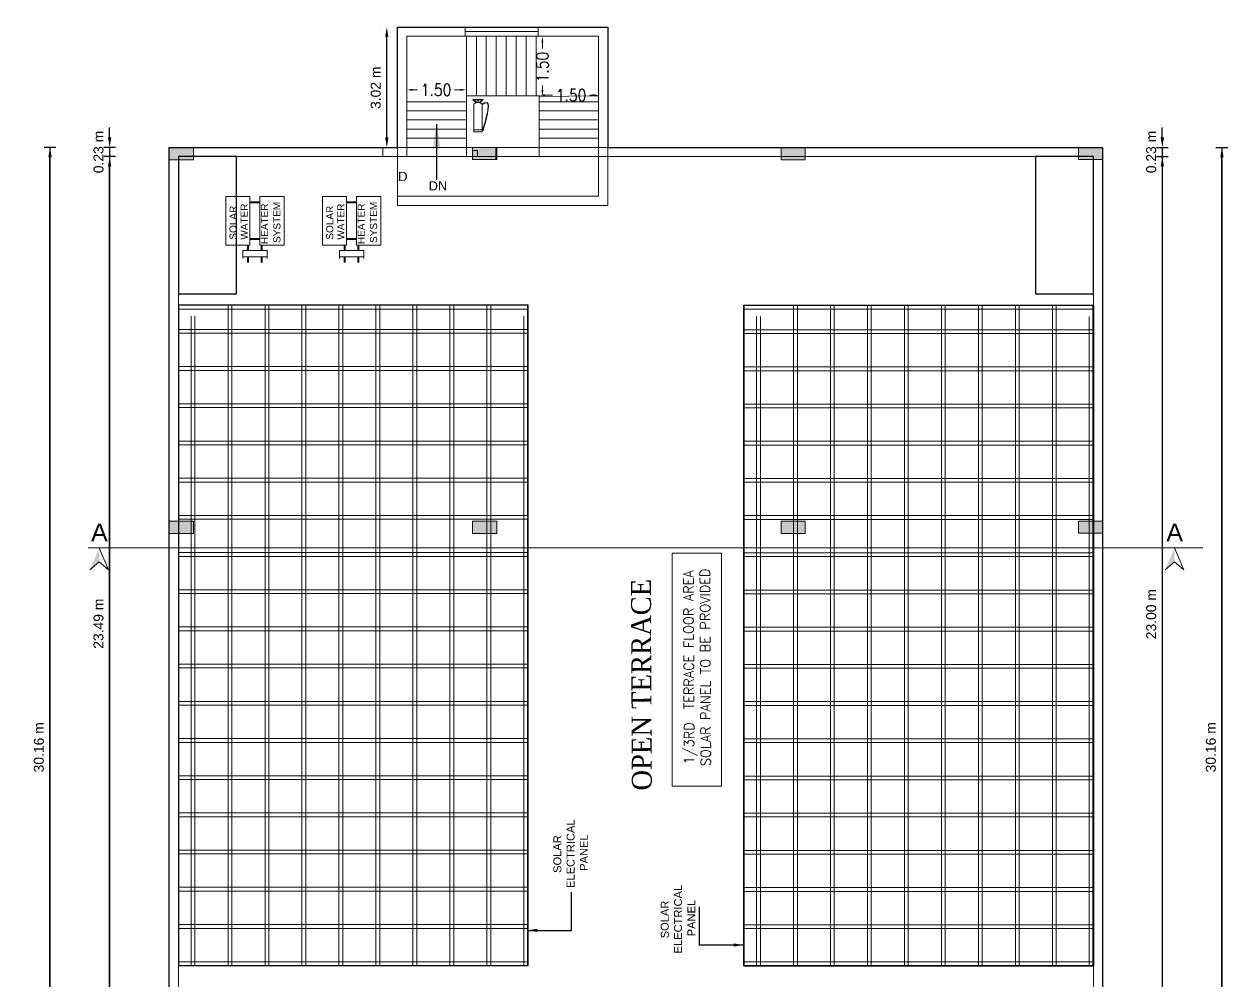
# Model space of a CAD drawing. Header units: metres. Extents: x -1561199 to -1560810, y 43748 to 43956.
# Drawn here: x -1560884.14 to -1560853.87, y 43821.01 to 43845.06 of the extents above; entities that cross this region are included whole.
import ezdxf

# ---------------------------------------------------------------- set-up
doc = ezdxf.new("R2010")
doc.units = ezdxf.units.M
doc.header["$LTSCALE"] = 750
doc.header["$MEASUREMENT"] = 0
doc.header["$PDMODE"] = 35
doc.header["$PDSIZE"] = 50
doc.linetypes.add('ACAD_ISO04W100', pattern=[30, 24, -3, 0, -3])
doc.linetypes.add('HIDDEN', pattern=[0.375, 0.25, -0.125])
doc.layers.get('0').update_dxf_attribs({"lineweight": 5, "plot": 0})
doc.layers.get('Defpoints').update_dxf_attribs({"lineweight": 0})
for name, color, linetype in [('BLK_1_FLR_2_ROOF_AREA', 7, 'Continuous'), ('SOLAR_PANEL', 3, 'Continuous'), ('SOLAR_WATER_HEATER', 1, 'Continuous')]:
    doc.layers.add(name, color=color, linetype=linetype)
doc.layers.add('column', color=242, linetype='Continuous', lineweight=25)
doc.styles.add('ARIAL', font='romand.shx', dxfattribs={"width": 0.85})
doc.styles.add('S', font='swiss.ttf')
doc.styles.get("Standard").update_dxf_attribs({"font": 'arial.ttf'})
doc.styles.add('style1', font='romans.shx', dxfattribs={"width": 0.95, "height": 200})
doc.dimstyles.new('Meters for dimension SHEET 2', dxfattribs={"dimtxt": 0.3, "dimasz": 0.15, "dimexe": 0.4, "dimexo": 0.4, "dimgap": 0.09, "dimtad": 0, "dimzin": 0, "dimdsep": 46, "dimtxsty": 'ARIAL', "dimcen": 0.09, "dimse1": 1, "dimse2": 1, "dimclrd": 144, "dimclre": 144, "dimclrt": 256, "dimaunit": 1, "dimadec": 3, "dimazin": 0, "dimtfac": 1, "dimtofl": 0, "dimtmove": 1, "dimatfit": 2, "dimfxl": 0, "dimtolj": 1, "dimtzin": 0, "dimlwd": -1, "dimlwe": -1, "dimarcsym": 0})
doc.dimstyles.new('METRIC', dxfattribs={"dimtxt": 0.45, "dimasz": 0.25, "dimexe": 0.15, "dimexo": 0.15, "dimgap": 0.15, "dimtad": 1, "dimzin": 0, "dimdsep": 46, "dimtxsty": 'S', "dimcen": 0, "dimclrd": 1, "dimclre": 1, "dimclrt": 5, "dimadec": 0, "dimazin": 2, "dimtfac": 1, "dimtix": 1, "dimtofl": 0, "dimtmove": 1, "dimatfit": 0, "dimfxl": 0, "dimtolj": 1, "dimtzin": 0, "dimarcsym": 0})

# ---------------------------------------------------------------- blocks, each defined once
blk = doc.blocks.new('qwegwegwegwegwegwegwg')
at = {"layer": 'column', "lineweight": -2}
h = blk.add_hatch(color=256, dxfattribs=at)
h.dxf.hatch_style = 1
h.paths.add_polyline_path([(0, 0), (12, 0), (12, -24), (0, -24)])
blk.add_lwpolyline([(0, 0), (12, 0), (12, -24), (0, -24)], close=True, dxfattribs=at)
blk = doc.blocks.new('ASDFASDFAD')
at = {"color": 0, "ltscale": 0.006}
for p, q in [((3279.94, -374.889, -762.935), (3279.94, -374.279, -762.935)), ((3279.94, -374.279, -762.935), (3281.16, -374.279, -762.935)), ((3281.16, -374.279, -762.935), (3281.16, -374.889, -762.935)), ((3279.799, -374.708, -762.935), (3279.602, -374.708, -762.935)), ((3279.645, -375.318, -762.935), (3279.645, -374.708, -762.935)), ((3279.799, -375.318, -762.935), (3279.799, -374.708, -762.935)), ((3279.503, -374.829, -762.935), (3279.645, -374.829, -762.935)), ((3279.503, -374.842, -762.935), (3279.645, -374.842, -762.935)), ((3279.503, -374.854, -762.935), (3279.645, -374.854, -762.935)), ((3279.799, -374.829, -762.935), (3279.94, -374.829, -762.935)), ((3279.799, -374.842, -762.935), (3279.94, -374.842, -762.935)), ((3279.799, -374.854, -762.935), (3279.94, -374.854, -762.935)), ((3281.16, -374.889, -762.935), (3279.94, -374.889, -762.935)), ((3280.078, -375.138, -762.935), (3280.078, -374.889, -762.935)), ((3280.091, -375.138, -762.935), (3280.091, -374.889, -762.935)), ((3280.104, -375.138, -762.935), (3280.104, -374.889, -762.935)), ((3280.997, -375.138, -762.935), (3280.997, -374.889, -762.935)), ((3281.01, -375.138, -762.935), (3281.01, -374.889, -762.935)), ((3281.023, -375.138, -762.935), (3281.023, -374.889, -762.935)), ((3279.503, -375.172, -762.935), (3279.645, -375.172, -762.935)), ((3279.503, -375.185, -762.935), (3279.645, -375.185, -762.935)), ((3279.503, -375.198, -762.935), (3279.645, -375.198, -762.935)), ((3279.799, -375.318, -762.935), (3279.602, -375.318, -762.935)), ((3279.799, -375.172, -762.935), (3279.94, -375.172, -762.935)), ((3279.799, -375.185, -762.935), (3279.94, -375.185, -762.935)), ((3279.799, -375.198, -762.935), (3279.94, -375.198, -762.935)), ((3279.94, -375.748, -762.935), (3279.94, -375.138, -762.935)), ((3279.94, -375.138, -762.935), (3281.16, -375.138, -762.935)), ((3281.16, -375.138, -762.935), (3281.16, -375.748, -762.935)), ((3281.16, -375.748, -762.935), (3279.94, -375.748, -762.935))]:
    blk.add_line(p, q, dxfattribs=at)
at = {"color": 0}
for s, p in [('SOLAR ', (3280.075, -374.555, -762.935)), ('WATER', (3280.075, -374.834, -762.935)), ('HEATER', (3279.965, -375.345, -762.935)), ('SYSTEM', (3279.992, -375.656, -762.935))]:
    blk.add_text(s, height=0.18, dxfattribs=at).set_placement(p)
blk = doc.blocks.new('sdfgsdfgdfg')
at = {"color": 0, "linetype": 'HIDDEN'}
for p, q in [((3264.252, -376.409, -381.467), (3264.252, -385.191, -381.467)), ((3265.091, -376.409, -381.467), (3265.091, -385.191, -381.467)), ((3265.187, -376.409, -381.467), (3265.187, -385.191, -381.467)), ((3266.026, -376.409, -381.467), (3266.026, -385.191, -381.467)), ((3266.122, -376.409, -381.467), (3266.122, -385.191, -381.467)), ((3266.961, -376.409, -381.467), (3266.961, -385.191, -381.467)), ((3267.057, -376.409, -381.467), (3267.057, -385.191, -381.467)), ((3267.896, -376.409, -381.467), (3267.896, -385.191, -381.467)), ((3267.992, -376.409, -381.467), (3267.992, -385.191, -381.467)), ((3268.83, -376.409, -381.467), (3268.83, -385.191, -381.467)), ((3268.926, -376.409, -381.467), (3268.926, -385.191, -381.467)), ((3269.765, -376.409, -381.467), (3269.765, -385.191, -381.467)), ((3269.861, -376.409, -381.467), (3269.861, -385.191, -381.467)), ((3270.7, -376.409, -381.467), (3270.7, -385.191, -381.467)), ((3270.796, -376.409, -381.467), (3270.796, -385.191, -381.467)), ((3271.635, -376.409, -381.467), (3271.635, -385.191, -381.467)), ((3271.731, -376.409, -381.467), (3271.731, -385.191, -381.467)), ((3272.57, -376.409, -381.467), (3272.57, -385.191, -381.467)), ((3272.666, -376.409, -381.467), (3272.666, -385.191, -381.467)), ((3273.504, -376.409, -381.467), (3273.504, -385.191, -381.467)), ((3273.6, -376.409, -381.467), (3273.6, -385.191, -381.467)), ((3274.439, -376.409, -381.467), (3274.439, -385.191, -381.467)), ((3274.535, -376.409, -381.467), (3274.535, -385.191, -381.467)), ((3275.374, -376.409, -381.467), (3275.374, -385.191, -381.467)), ((3275.47, -376.409, -381.467), (3275.47, -385.191, -381.467)), ((3276.309, -376.409, -381.467), (3276.309, -385.191, -381.467)), ((3276.405, -376.409, -381.467), (3276.405, -385.191, -381.467)), ((3277.244, -376.409, -381.467), (3277.244, -385.191, -381.467)), ((3277.34, -376.409, -381.467), (3277.34, -385.191, -381.467)), ((3278.178, -376.409, -381.467), (3278.178, -385.191, -381.467)), ((3278.274, -376.409, -381.467), (3278.274, -385.191, -381.467)), ((3279.113, -376.409, -381.467), (3279.113, -385.191, -381.467)), ((3279.209, -376.409, -381.467), (3279.209, -385.191, -381.467)), ((3280.048, -376.409, -381.467), (3280.048, -385.191, -381.467)), ((3280.144, -376.409, -381.467), (3280.144, -385.191, -381.467)), ((3280.656, -376.418, -381.467), (3280.656, -385.2, -381.467)), ((3280.752, -376.418, -381.467), (3280.752, -385.2, -381.467)), ((3264.156, -376.725, -381.467), (3280.476, -376.725, -381.467)), ((3264.156, -376.823, -381.467), (3280.476, -376.823, -381.467)), ((3264.156, -377.657, -381.467), (3280.752, -377.657, -381.467)), ((3264.156, -377.753, -381.467), (3280.752, -377.753, -381.467)), ((3264.156, -378.586, -381.467), (3280.752, -378.586, -381.467)), ((3264.156, -378.682, -381.467), (3280.752, -378.682, -381.467)), ((3264.156, -379.515, -381.467), (3280.752, -379.515, -381.467)), ((3264.156, -379.613, -381.467), (3280.752, -379.613, -381.467)), ((3264.156, -380.446, -381.467), (3280.752, -380.446, -381.467)), ((3264.156, -380.542, -381.467), (3280.752, -380.542, -381.467)), ((3264.156, -381.376, -381.467), (3280.752, -381.376, -381.467)), ((3264.156, -381.472, -381.467), (3280.752, -381.472, -381.467)), ((3264.156, -382.305, -381.467), (3280.752, -382.305, -381.467)), ((3264.156, -382.307, -381.467), (3264.156, -385.191, -381.467)), ((3264.156, -382.403, -381.467), (3280.752, -382.403, -381.467)), ((3264.156, -383.236, -381.467), (3280.752, -383.236, -381.467)), ((3264.156, -383.332, -381.467), (3280.752, -383.332, -381.467)), ((3264.156, -384.166, -381.467), (3280.752, -384.166, -381.467)), ((3264.156, -384.262, -381.467), (3280.752, -384.262, -381.467))]:
    blk.add_line(p, q, dxfattribs=at)
at = {"color": 0}
blk.add_line((3280.752, -376.949, -381.467), (3280.752, -384.062, -381.467), dxfattribs=at)
at = {"color": 0, "lineweight": -2}
for p, q in [((3264.156, -381.198, -381.467), (3264.156, -379.013, -381.467)), ((3264.156, -385.194, -381.467), (3264.156, -381.474, -381.467)), ((3264.156, -385.194, -381.467), (3268.716, -385.194, -381.467))]:
    blk.add_line(p, q, dxfattribs=at)
at = {"color": 1}
blk.add_line((3275.03, -385.2, -781.568), (3266.821, -385.2, -488.023), dxfattribs=at)
at = {"color": 0, "lineweight": 30, "elevation": -381.467}
blk.add_lwpolyline([(3264.156, -376.409), (3264.156, -385.191), (3280.752, -385.191), (3280.752, -376.409)], close=True, dxfattribs=at)
at = {"color": 0, "linetype": 'HIDDEN', "elevation": -381.467}
blk.add_lwpolyline([(3280.476, -385.095), (3264.156, -385.095)], dxfattribs=at)
blk = doc.blocks.new('*D99')
at = {"color": 0, "lineweight": -2}
for p, q in [((-1560875.17, 43844.984), (-1560875.17, 43844.984)), ((-1560875.02, 43842.21), (-1560875.02, 43844.734)), ((-1560875.17, 43841.96), (-1560875.17, 43841.96))]:
    blk.add_line(p, q, dxfattribs=at)
at = {"color": 0}
for points in [[(-1560875.062, 43844.734), (-1560874.979, 43844.734), (-1560875.02, 43844.984)], [(-1560875.062, 43842.21), (-1560874.979, 43842.21), (-1560875.02, 43841.96)]]:
    blk.add_solid(points, dxfattribs=at)
at = {"layer": 'Defpoints', "color": 0}
for p in [(-1560875.02, 43844.984), (-1560874.75, 43844.984, -1145.117), (-1560874.52, 43841.96, -1123.851)]:
    blk.add_point(p, dxfattribs=at)
at = {"color": 0, "lineweight": -2, "insert": (-1560875.299, 43843.459), "char_height": 0.25, "attachment_point": 5, "rotation": 90, "style": 'S'}
blk.add_mtext('\\A1;3.02 m', dxfattribs=at)
blk = doc.blocks.new('*D232')
at = {"color": 144}
for p, q in [((-1560874.37, 43843.406), (-1560874.248, 43843.406)), ((-1560873.168, 43843.406), (-1560873.315, 43843.406))]:
    blk.add_line(p, q, dxfattribs=at)
for points in [[(-1560874.37, 43843.431), (-1560874.37, 43843.381), (-1560874.52, 43843.406)], [(-1560873.168, 43843.431), (-1560873.168, 43843.381), (-1560873.018, 43843.406)]]:
    blk.add_solid(points, dxfattribs=at)
at = {"layer": 'Defpoints', "color": 0}
for p in [(-1560874.52, 43843.377, -1145.117), (-1560873.018, 43843.406), (-1560873.018, 43843.255, -1145.117)]:
    blk.add_point(p, dxfattribs=at)
at = {"insert": (-1560873.781, 43843.406), "char_height": 0.3, "attachment_point": 5, "style": 'ARIAL'}
blk.add_mtext('\\A1;1.50', dxfattribs=at)
blk = doc.blocks.new('*D233')
at = {"color": 144}
for p, q in [((-1560871.108, 43844.604), (-1560871.108, 43844.448)), ((-1560871.108, 43843.405), (-1560871.108, 43843.515))]:
    blk.add_line(p, q, dxfattribs=at)
for points in [[(-1560871.133, 43844.604), (-1560871.083, 43844.604), (-1560871.108, 43844.754)], [(-1560871.133, 43843.405), (-1560871.083, 43843.405), (-1560871.108, 43843.255)]]:
    blk.add_solid(points, dxfattribs=at)
at = {"layer": 'Defpoints', "color": 0}
for p in [(-1560871.19, 43844.754, -1145.117), (-1560871.108, 43844.754), (-1560871.19, 43843.255, -1145.117)]:
    blk.add_point(p, dxfattribs=at)
at = {"insert": (-1560871.108, 43843.981), "char_height": 0.3, "attachment_point": 5, "rotation": 90, "style": 'ARIAL'}
blk.add_mtext('\\A1;1.50', dxfattribs=at)
blk = doc.blocks.new('*D234')
at = {"color": 144}
for p, q in [((-1560871.04, 43843.273), (-1560870.852, 43843.273)), ((-1560869.844, 43843.273), (-1560869.919, 43843.273))]:
    blk.add_line(p, q, dxfattribs=at)
for points in [[(-1560871.04, 43843.298), (-1560871.04, 43843.248), (-1560871.19, 43843.273)], [(-1560869.844, 43843.298), (-1560869.844, 43843.248), (-1560869.694, 43843.273)]]:
    blk.add_solid(points, dxfattribs=at)
at = {"layer": 'Defpoints', "color": 0}
for p in [(-1560871.19, 43843.255, -1145.117), (-1560869.694, 43843.273), (-1560869.694, 43843.132, -1145.117)]:
    blk.add_point(p, dxfattribs=at)
at = {"insert": (-1560870.386, 43843.273), "char_height": 0.3, "attachment_point": 5, "style": 'ARIAL'}
blk.add_mtext('\\A1;1.50', dxfattribs=at)
blk = doc.blocks.new('*D100')
at = {"color": 0, "lineweight": -2}
for p, q in [((-1560880.74, 43846.254), (-1560880.99, 43846.254)), ((-1560880.49, 43846.104), (-1560880.49, 43846.404)), ((-1560880.259, 43846.104), (-1560880.259, 43846.404)), ((-1560880.009, 43846.254), (-1560879.759, 43846.254))]:
    blk.add_line(p, q, dxfattribs=at)
at = {"color": 0}
for points in [[(-1560880.74, 43846.296), (-1560880.74, 43846.213), (-1560880.49, 43846.254)], [(-1560880.009, 43846.296), (-1560880.009, 43846.213), (-1560880.259, 43846.254)]]:
    blk.add_solid(points, dxfattribs=at)
at = {"layer": 'Defpoints', "color": 0}
for p in [(-1560880.259, 43846.254), (-1560880.49, 43841.96), (-1560880.259, 43841.65)]:
    blk.add_point(p, dxfattribs=at)
at = {"color": 0, "lineweight": -2, "insert": (-1560880.374, 43846.533), "char_height": 0.25, "attachment_point": 5, "style": 'S'}
blk.add_mtext('\\A1;0.23 m', dxfattribs=at)
blk = doc.blocks.new('*D101')
at = {"color": 0, "lineweight": -2}
for p, q in [((-1560880.259, 43846.104), (-1560880.259, 43846.404)), ((-1560880.009, 43846.254), (-1560875, 43846.254)), ((-1560874.75, 43846.404), (-1560874.75, 43846.404))]:
    blk.add_line(p, q, dxfattribs=at)
at = {"color": 0}
for points in [[(-1560880.009, 43846.296), (-1560880.009, 43846.213), (-1560880.259, 43846.254)], [(-1560875, 43846.296), (-1560875, 43846.213), (-1560874.75, 43846.254)]]:
    blk.add_solid(points, dxfattribs=at)
at = {"layer": 'Defpoints', "color": 0}
for p in [(-1560874.75, 43846.254), (-1560874.75, 43844.984, -763.65), (-1560880.259, 43841.65)]:
    blk.add_point(p, dxfattribs=at)
at = {"color": 0, "lineweight": -2, "insert": (-1560877.504, 43846.533), "char_height": 0.25, "attachment_point": 5, "style": 'S'}
blk.add_mtext('\\A1;5.51 m', dxfattribs=at)
blk = doc.blocks.new('*D102')
at = {"color": 0, "lineweight": -2}
for p, q in [((-1560869.464, 43846.404), (-1560869.464, 43846.404)), ((-1560869.214, 43846.254), (-1560857.5, 43846.254)), ((-1560857.25, 43846.104), (-1560857.25, 43846.404))]:
    blk.add_line(p, q, dxfattribs=at)
at = {"color": 0}
for points in [[(-1560869.214, 43846.296), (-1560869.214, 43846.213), (-1560869.464, 43846.254)], [(-1560857.5, 43846.296), (-1560857.5, 43846.213), (-1560857.25, 43846.254)]]:
    blk.add_solid(points, dxfattribs=at)
at = {"layer": 'Defpoints', "color": 0}
for p in [(-1560857.25, 43846.254), (-1560869.464, 43844.754, -763.65), (-1560857.25, 43841.655)]:
    blk.add_point(p, dxfattribs=at)
at = {"color": 0, "lineweight": -2, "insert": (-1560863.357, 43846.529), "char_height": 0.25, "attachment_point": 5, "style": 'S'}
blk.add_mtext('\\A1;12.21 m', dxfattribs=at)
blk = doc.blocks.new('*D103')
at = {"color": 0, "lineweight": -2}
for p, q in [((-1560857.5, 43846.254), (-1560857.75, 43846.254)), ((-1560857.25, 43846.104), (-1560857.25, 43846.404)), ((-1560857.02, 43846.104), (-1560857.02, 43846.404)), ((-1560856.77, 43846.254), (-1560856.52, 43846.254))]:
    blk.add_line(p, q, dxfattribs=at)
at = {"color": 0}
for points in [[(-1560857.5, 43846.296), (-1560857.5, 43846.213), (-1560857.25, 43846.254)], [(-1560856.77, 43846.296), (-1560856.77, 43846.213), (-1560857.02, 43846.254)]]:
    blk.add_solid(points, dxfattribs=at)
at = {"layer": 'Defpoints', "color": 0}
for p in [(-1560857.02, 43846.254), (-1560857.02, 43841.96), (-1560857.25, 43841.655)]:
    blk.add_point(p, dxfattribs=at)
at = {"color": 0, "lineweight": -2, "insert": (-1560857.135, 43846.533), "char_height": 0.25, "attachment_point": 5, "style": 'S'}
blk.add_mtext('\\A1;0.23 m', dxfattribs=at)
blk = doc.blocks.new('*D104')
at = {"color": 0, "lineweight": -2}
for p, q in [((-1560881.99, 43842.21), (-1560881.99, 43842.46)), ((-1560881.84, 43841.96), (-1560882.14, 43841.96)), ((-1560881.84, 43841.731), (-1560882.14, 43841.731)), ((-1560881.99, 43841.481), (-1560881.99, 43841.231))]:
    blk.add_line(p, q, dxfattribs=at)
at = {"color": 0}
for points in [[(-1560882.032, 43842.21), (-1560881.948, 43842.21), (-1560881.99, 43841.96)], [(-1560882.032, 43841.481), (-1560881.948, 43841.481), (-1560881.99, 43841.731)]]:
    blk.add_solid(points, dxfattribs=at)
at = {"layer": 'Defpoints', "color": 0}
for p in [(-1560881.99, 43841.96), (-1560880.26, 43841.96), (-1560879.88, 43841.731)]:
    blk.add_point(p, dxfattribs=at)
at = {"color": 0, "lineweight": -2, "insert": (-1560882.269, 43841.845), "char_height": 0.25, "attachment_point": 5, "rotation": 90, "style": 'S'}
blk.add_mtext('\\A1;0.23 m', dxfattribs=at)
blk = doc.blocks.new('*D105')
at = {"color": 0, "lineweight": -2}
for p, q in [((-1560880.49, 43847.604), (-1560880.49, 43847.904)), ((-1560880.24, 43847.754), (-1560857.27, 43847.754)), ((-1560857.02, 43847.604), (-1560857.02, 43847.904))]:
    blk.add_line(p, q, dxfattribs=at)
at = {"color": 0}
for points in [[(-1560880.24, 43847.796), (-1560880.24, 43847.713), (-1560880.49, 43847.754)], [(-1560857.27, 43847.796), (-1560857.27, 43847.713), (-1560857.02, 43847.754)]]:
    blk.add_solid(points, dxfattribs=at)
at = {"layer": 'Defpoints', "color": 0}
for p in [(-1560857.02, 43847.754), (-1560880.49, 43841.96), (-1560857.02, 43841.96)]:
    blk.add_point(p, dxfattribs=at)
at = {"color": 0, "lineweight": -2, "insert": (-1560868.755, 43848.033), "char_height": 0.25, "attachment_point": 5, "style": 'S'}
blk.add_mtext('\\A1;23.47 m', dxfattribs=at)
blk = doc.blocks.new('*D107')
at = {"color": 0, "lineweight": -2}
for p, q in [((-1560881.84, 43841.731), (-1560882.14, 43841.731)), ((-1560881.99, 43818.496), (-1560881.99, 43841.481)), ((-1560882.139, 43818.246), (-1560882.14, 43818.246))]:
    blk.add_line(p, q, dxfattribs=at)
at = {"color": 0}
for points in [[(-1560882.032, 43841.481), (-1560881.948, 43841.481), (-1560881.99, 43841.731)], [(-1560882.032, 43818.496), (-1560881.948, 43818.496), (-1560881.99, 43818.246)]]:
    blk.add_solid(points, dxfattribs=at)
at = {"layer": 'Defpoints', "color": 0}
for p in [(-1560881.99, 43841.731), (-1560879.88, 43841.731), (-1560879.881, 43818.246, 741.553)]:
    blk.add_point(p, dxfattribs=at)
at = {"color": 0, "lineweight": -2, "insert": (-1560882.269, 43829.988), "char_height": 0.25, "attachment_point": 5, "rotation": 90, "style": 'S'}
blk.add_mtext('\\A1;23.49 m', dxfattribs=at)
blk = doc.blocks.new('*D108')
at = {"color": 0, "lineweight": -2}
for p, q in [((-1560883.34, 43841.96), (-1560883.64, 43841.96)), ((-1560883.49, 43812.054), (-1560883.49, 43841.71)), ((-1560883.34, 43811.804), (-1560883.64, 43811.804))]:
    blk.add_line(p, q, dxfattribs=at)
at = {"color": 0}
for points in [[(-1560883.532, 43841.71), (-1560883.448, 43841.71), (-1560883.49, 43841.96)], [(-1560883.532, 43812.054), (-1560883.448, 43812.054), (-1560883.49, 43811.804)]]:
    blk.add_solid(points, dxfattribs=at)
at = {"layer": 'Defpoints', "color": 0}
for p in [(-1560883.49, 43841.96), (-1560880.26, 43841.96), (-1560880.49, 43811.804)]:
    blk.add_point(p, dxfattribs=at)
at = {"color": 0, "lineweight": -2, "insert": (-1560883.769, 43826.882), "char_height": 0.25, "attachment_point": 5, "rotation": 90, "style": 'S'}
blk.add_mtext('\\A1;30.16 m', dxfattribs=at)
blk = doc.blocks.new('*D112')
at = {"color": 0, "lineweight": -2}
for p, q in [((-1560855.52, 43842.21), (-1560855.52, 43842.46)), ((-1560855.67, 43841.96), (-1560855.37, 43841.96)), ((-1560855.67, 43841.731), (-1560855.37, 43841.731)), ((-1560855.52, 43841.481), (-1560855.52, 43841.231))]:
    blk.add_line(p, q, dxfattribs=at)
at = {"color": 0}
for points in [[(-1560855.562, 43842.21), (-1560855.478, 43842.21), (-1560855.52, 43841.96)], [(-1560855.562, 43841.481), (-1560855.478, 43841.481), (-1560855.52, 43841.731)]]:
    blk.add_solid(points, dxfattribs=at)
at = {"layer": 'Defpoints', "color": 0}
for p in [(-1560857.02, 43841.96), (-1560855.52, 43841.96), (-1560857.63, 43841.731)]:
    blk.add_point(p, dxfattribs=at)
at = {"color": 0, "lineweight": -2, "insert": (-1560855.799, 43841.845), "char_height": 0.25, "attachment_point": 5, "rotation": 90, "style": 'S'}
blk.add_mtext('\\A1;0.23 m', dxfattribs=at)
blk = doc.blocks.new('*D113')
at = {"color": 0, "lineweight": -2}
for p, q in [((-1560854.17, 43841.96), (-1560853.87, 43841.96)), ((-1560854.02, 43812.054), (-1560854.02, 43841.71)), ((-1560854.17, 43811.804), (-1560853.87, 43811.804))]:
    blk.add_line(p, q, dxfattribs=at)
at = {"color": 0}
for points in [[(-1560854.062, 43841.71), (-1560853.978, 43841.71), (-1560854.02, 43841.96)], [(-1560854.062, 43812.054), (-1560853.978, 43812.054), (-1560854.02, 43811.804)]]:
    blk.add_solid(points, dxfattribs=at)
at = {"layer": 'Defpoints', "color": 0}
for p in [(-1560857.02, 43841.96), (-1560854.02, 43841.96), (-1560857.02, 43811.804)]:
    blk.add_point(p, dxfattribs=at)
at = {"color": 0, "lineweight": -2, "insert": (-1560854.299, 43826.882), "char_height": 0.25, "attachment_point": 5, "rotation": 90, "style": 'S'}
blk.add_mtext('\\A1;30.16 m', dxfattribs=at)
blk = doc.blocks.new('*D114')
at = {"color": 0, "lineweight": -2}
for p, q in [((-1560855.371, 43841.731), (-1560855.37, 43841.731)), ((-1560855.52, 43841.481), (-1560855.52, 43818.977)), ((-1560855.67, 43818.727), (-1560855.37, 43818.727))]:
    blk.add_line(p, q, dxfattribs=at)
at = {"color": 0}
for points in [[(-1560855.562, 43841.481), (-1560855.478, 43841.481), (-1560855.52, 43841.731)], [(-1560855.562, 43818.977), (-1560855.478, 43818.977), (-1560855.52, 43818.727)]]:
    blk.add_solid(points, dxfattribs=at)
at = {"layer": 'Defpoints', "color": 0}
for p in [(-1560858.089, 43841.731, 1035.484), (-1560858.016, 43818.727), (-1560855.52, 43818.727)]:
    blk.add_point(p, dxfattribs=at)
at = {"color": 0, "lineweight": -2, "insert": (-1560855.799, 43830.229), "char_height": 0.25, "attachment_point": 5, "rotation": 90, "style": 'S'}
blk.add_mtext('\\A1;23.00 m', dxfattribs=at)
blk = doc.blocks.new('*D115')
at = {"color": 0, "lineweight": -2}
for p, q in [((-1560874.75, 43845.617), (-1560874.75, 43845.617)), ((-1560869.464, 43845.617), (-1560869.464, 43845.617)), ((-1560874.5, 43845.467), (-1560869.714, 43845.467))]:
    blk.add_line(p, q, dxfattribs=at)
at = {"color": 0}
for points in [[(-1560874.5, 43845.509), (-1560874.5, 43845.425), (-1560874.75, 43845.467)], [(-1560869.714, 43845.509), (-1560869.714, 43845.425), (-1560869.464, 43845.467)]]:
    blk.add_solid(points, dxfattribs=at)
at = {"layer": 'Defpoints', "color": 0}
for p in [(-1560869.464, 43845.467), (-1560874.75, 43844.984, -763.65), (-1560869.464, 43844.984, -763.65)]:
    blk.add_point(p, dxfattribs=at)
at = {"color": 0, "lineweight": -2, "insert": (-1560872.107, 43845.745), "char_height": 0.25, "attachment_point": 5, "style": 'S'}
blk.add_mtext('\\A1;5.29 m', dxfattribs=at)
blk = doc.blocks.new('*D116')
at = {"color": 0, "lineweight": -2}
for p, q in [((-1560869.944, 43846.254), (-1560870.194, 43846.254)), ((-1560869.694, 43846.403), (-1560869.694, 43846.404)), ((-1560869.464, 43846.403), (-1560869.464, 43846.404)), ((-1560869.214, 43846.254), (-1560868.964, 43846.254))]:
    blk.add_line(p, q, dxfattribs=at)
at = {"color": 0}
for points in [[(-1560869.944, 43846.296), (-1560869.944, 43846.213), (-1560869.694, 43846.254)], [(-1560869.214, 43846.296), (-1560869.214, 43846.213), (-1560869.464, 43846.254)]]:
    blk.add_solid(points, dxfattribs=at)
at = {"layer": 'Defpoints', "color": 0}
for p in [(-1560869.694, 43846.254), (-1560869.694, 43844.359, -763.65), (-1560869.464, 43844.359, -763.65)]:
    blk.add_point(p, dxfattribs=at)
at = {"color": 0, "lineweight": -2, "insert": (-1560869.579, 43846.533), "char_height": 0.25, "attachment_point": 5, "style": 'S'}
blk.add_mtext('\\A1;0.23 m', dxfattribs=at)
blk = doc.blocks.new('*D117')
at = {"color": 0, "lineweight": -2}
for p, q in [((-1560874.52, 43846.404), (-1560874.52, 43846.404)), ((-1560869.944, 43846.254), (-1560874.27, 43846.254)), ((-1560869.694, 43846.404), (-1560869.694, 43846.404))]:
    blk.add_line(p, q, dxfattribs=at)
at = {"color": 0}
for points in [[(-1560874.27, 43846.296), (-1560874.27, 43846.213), (-1560874.52, 43846.254)], [(-1560869.944, 43846.296), (-1560869.944, 43846.213), (-1560869.694, 43846.254)]]:
    blk.add_solid(points, dxfattribs=at)
at = {"layer": 'Defpoints', "color": 0}
for p in [(-1560874.52, 43846.254), (-1560874.52, 43844.659, -763.65), (-1560869.694, 43844.659, -763.65)]:
    blk.add_point(p, dxfattribs=at)
at = {"color": 0, "lineweight": -2, "insert": (-1560872.107, 43846.533), "char_height": 0.25, "attachment_point": 5, "style": 'S'}
blk.add_mtext('\\A1;4.83 m', dxfattribs=at)
blk = doc.blocks.new('*D118')
at = {"color": 0, "lineweight": -2}
for p, q in [((-1560875, 43846.254), (-1560875.25, 43846.254)), ((-1560874.75, 43846.403), (-1560874.75, 43846.404)), ((-1560874.52, 43846.403), (-1560874.52, 43846.404)), ((-1560874.27, 43846.254), (-1560874.02, 43846.254))]:
    blk.add_line(p, q, dxfattribs=at)
at = {"color": 0}
for points in [[(-1560875, 43846.296), (-1560875, 43846.213), (-1560874.75, 43846.254)], [(-1560874.27, 43846.296), (-1560874.27, 43846.213), (-1560874.52, 43846.254)]]:
    blk.add_solid(points, dxfattribs=at)
at = {"layer": 'Defpoints', "color": 0}
for p in [(-1560874.75, 43846.254), (-1560874.75, 43844.36, -763.65), (-1560874.52, 43844.36, -763.65)]:
    blk.add_point(p, dxfattribs=at)
at = {"color": 0, "lineweight": -2, "insert": (-1560874.635, 43846.533), "char_height": 0.25, "attachment_point": 5, "style": 'S'}
blk.add_mtext('\\A1;0.23 m', dxfattribs=at)
blk = doc.blocks.new('DSDRFTRY')
at = {"color": 1}
for p, q in [((736.623, 117.624, -214.286), (736.527, 117.721, -214.286)), ((736.557, 117.721, -214.286), (736.527, 117.721, -214.286)), ((736.551, 116.766, -214.286), (736.551, 117.586, -214.286)), ((736.557, 117.721, -214.286), (736.828, 117.721, -214.286)), ((736.638, 117.628, -214.286), (736.557, 117.709, -214.286)), ((736.557, 117.709, -214.286), (736.671, 117.709, -214.286)), ((736.671, 117.632, -214.286), (736.671, 117.709, -214.286)), ((736.684, 117.632, -214.286), (736.684, 117.709, -214.286)), ((736.684, 117.709, -214.286), (736.798, 117.709, -214.286)), ((736.717, 117.628, -214.286), (736.798, 117.709, -214.286)), ((736.731, 117.624, -214.286), (736.828, 117.721, -214.286)), ((736.804, 117.586, -214.286), (736.804, 116.766, -214.286)), ((736.513, 116.861, -214.286), (736.551, 116.861, -214.286)), ((736.513, 116.823, -214.286), (736.513, 116.861, -214.286)), ((736.513, 116.823, -214.286), (736.526, 116.823, -214.286)), ((736.513, 116.823, -214.286), (736.519, 116.823, -214.286)), ((736.513, 116.823, -214.286), (736.516, 116.823, -214.286)), ((736.551, 116.823, -214.286), (736.513, 116.823, -214.286)), ((736.526, 116.823, -214.286), (736.526, 116.81, -214.286)), ((736.526, 116.81, -214.286), (736.539, 116.81, -214.286)), ((736.539, 116.81, -214.286), (736.539, 116.823, -214.286)), ((736.804, 116.829, -214.286), (736.551, 116.829, -214.286)), ((736.804, 116.823, -214.286), (736.551, 116.823, -214.286)), ((736.804, 116.766, -214.286), (736.551, 116.766, -214.286))]:
    blk.add_line(p, q, dxfattribs=at)
blk.add_arc((736.677, 117.436, -214.286), 0.196, 50.0538, 129.9462, dxfattribs=at)
for points, knots in [([(736.513, 116.861, -214.286), (736.395, 117.278, -214.286), (736.263, 117.742, -214.286), (736.523, 117.602, -214.286), (736.551, 117.586, -214.286)], [0, 0, 0, 0, 3.030452, 3.369076, 3.369076, 3.369076, 3.369076]), ([(736.526, 116.864, -214.286), (736.507, 116.929, -214.286), (736.489, 116.993, -214.286), (736.438, 117.181, -214.286), (736.408, 117.299, -214.286), (736.381, 117.47, -214.286), (736.378, 117.531, -214.286), (736.391, 117.591, -214.286), (736.399, 117.605, -214.286), (736.421, 117.62, -214.286), (736.435, 117.622, -214.286), (736.48, 117.611, -214.286), (736.51, 117.595, -214.286), (736.544, 117.576, -214.286), (736.545, 117.575, -214.286), (736.545, 117.575, -214.286)], [0, 0, 0, 0, 0.468639, 0.468639, 1.405917, 1.405917, 2.137486, 2.137486, 2.546212, 2.546212, 2.954939, 2.954939, 3.363666, 3.363666, 3.369076, 3.369076, 3.369076, 3.369076])]:
    blk.add_open_spline(points, degree=3, knots=knots, dxfattribs=at)

msp = doc.modelspace()

# ---------------------------------------------------------------- hatches: boundary and pattern name
at = {"linetype": 'Continuous'}
for points in [[(-1560882.2501, 43831.89823), (-1560882.2501, 43831.54514), (-1560882.48576, 43831.3441)], [(-1560882.2501, 43831.89823), (-1560882.2501, 43831.54514), (-1560882.48576, 43831.3441)], [(-1560855.21177, 43831.89823), (-1560855.21177, 43831.54514), (-1560855.44743, 43831.3441)], [(-1560855.21177, 43831.89823), (-1560855.21177, 43831.54514), (-1560855.44743, 43831.3441)]]:
    msp.add_hatch(color=0, dxfattribs=at).paths.add_polyline_path(points)

# ---------------------------------------------------------------- linework, layer by layer
for p, q in [((-1560874.7499, 43844.98424, -1505.20304), (-1560874.7499, 43841.73104, -1505.20304)), ((-1560869.46377, 43844.98424, -1505.20304), (-1560874.7499, 43844.98424, -1505.20304)), ((-1560871.21749, 43844.98424, -2268.85311), (-1560873.04749, 43844.98424, -2268.85311)), ((-1560873.04749, 43844.98424, -2268.85311), (-1560873.04749, 43844.75424, -2268.85311)), ((-1560871.21749, 43844.75424, -2268.85311), (-1560871.21749, 43844.98424, -2268.85311)), ((-1560869.46377, 43841.73104, -1505.20304), (-1560869.46377, 43844.98424, -1505.20304)), ((-1560874.5199, 43844.75424, -1505.20304), (-1560874.5199, 43841.73104, -1505.20304)), ((-1560871.27968, 43844.75424, -1505.20304), (-1560874.5199, 43844.75424, -1505.20304)), ((-1560871.21749, 43844.86924, -2268.85311), (-1560873.04749, 43844.86924, -2268.85311)), ((-1560873.04749, 43844.75424, -2268.85311), (-1560871.21749, 43844.75424, -2268.85311)), ((-1560873.01834, 43843.25504, -1505.20304), (-1560873.01834, 43844.75424, -1505.20304)), ((-1560872.76834, 43843.25504, -1505.20304), (-1560872.76834, 43844.75424, -1505.20304)), ((-1560872.51834, 43843.25504, -1505.20304), (-1560872.51834, 43844.75424, -1505.20304)), ((-1560872.26834, 43843.25504, -1505.20304), (-1560872.26834, 43844.75424, -1505.20304)), ((-1560872.01834, 43843.25504, -1505.20304), (-1560872.01834, 43844.75424, -1505.20304)), ((-1560871.76834, 43843.25504, -1505.20304), (-1560871.76834, 43844.75424, -1505.20304)), ((-1560871.51834, 43843.25504, -1505.20304), (-1560871.51834, 43844.75424, -1505.20304)), ((-1560871.27968, 43844.75424, -1505.20304), (-1560869.69377, 43844.75424, -1505.20304)), ((-1560871.26834, 43843.25504, -1505.20304), (-1560871.26834, 43844.75424, -1505.20304)), ((-1560869.69377, 43841.73104, -1505.20304), (-1560869.69377, 43844.75424, -1505.20304)), ((-1560873.01772, 43843.10964, -1483.93435), (-1560874.5199, 43843.10964, -1505.22056)), ((-1560871.19016, 43843.10964, -1483.93435), (-1560869.68797, 43843.10964, -1505.22056)), ((-1560869.69377, 43843.25504, -1505.20304), (-1560871.18954, 43843.24269, -1505.20304)), ((-1560873.01772, 43842.87964, -1483.92559), (-1560874.5199, 43842.87964, -1505.2118)), ((-1560871.19016, 43842.87964, -1483.92559), (-1560869.68797, 43842.87964, -1505.2118)), ((-1560873.01772, 43842.64964, -1483.92559), (-1560874.5199, 43842.64964, -1505.2118)), ((-1560871.19016, 43842.64964, -1483.92559), (-1560869.68797, 43842.64964, -1505.2118)), ((-1560873.01772, 43842.41964, -1483.91683), (-1560874.5199, 43842.41964, -1505.20304)), ((-1560871.19016, 43842.41964, -1483.91683), (-1560869.68797, 43842.41964, -1505.20304)), ((-1560875.11974, 43841.72964, -1846.65515), (-1560875.11974, 43841.95964, -1846.65515)), ((-1560873.01772, 43842.18964, -1483.91683), (-1560874.5199, 43842.18964, -1505.20304)), ((-1560873.01772, 43841.95964, -1483.91683), (-1560874.5199, 43841.95964, -1505.20304)), ((-1560873.01834, 43841.73104, -382.18271), (-1560873.01834, 43841.95964, -1505.20304)), ((-1560872.27859, 43841.95964, -1461.81973), (-1560872.27859, 43841.65452, -1461.81973)), ((-1560871.19016, 43842.18964, -1483.91683), (-1560869.68797, 43842.18964, -1505.20304)), ((-1560871.19016, 43841.95964, -1483.91683), (-1560869.68797, 43841.95964, -1505.20304)), ((-1560871.18954, 43841.73104, -382.18271), (-1560871.18954, 43841.95964, -1505.20304)), ((-1560880.26008, 43841.73104, 381.46736), (-1560880.26148, 43841.73104, 381.46736)), ((-1560874.7499, 43841.73104, -1505.20304), (-1560874.7499, 43840.73104, -1505.20304)), ((-1560874.5199, 43841.73104, -360.8965), (-1560873.01834, 43841.73104, -360.8965)), ((-1560872.86594, 43841.88344, -1505.20304), (-1560872.73643, 43841.88344, -1483.10594)), ((-1560872.73643, 43841.88344, -1483.10594), (-1560872.73643, 43841.73104, -1483.10594)), ((-1560872.25569, 43841.78104, -1483.91683), (-1560872.25569, 43841.73104, -1483.91683)), ((-1560869.68797, 43841.73104, -360.8965), (-1560871.18954, 43841.73104, -360.8965)), ((-1560869.69377, 43840.73104, -1327.77375), (-1560869.69377, 43841.73104, -556.34204)), ((-1560869.46377, 43840.50104, -1505.20304), (-1560869.46377, 43841.73104, -1505.20304)), ((-1560874.7499, 43840.73104, -1505.20304), (-1560874.7499, 43840.50104, -1505.20304)), ((-1560874.5199, 43840.73104, -1505.20304), (-1560874.7499, 43840.73104, -1505.20304)), ((-1560874.5199, 43840.73104, -1505.20304), (-1560869.69377, 43840.73104, -1505.20304)), ((-1560874.7499, 43840.50104, -1505.20304), (-1560869.46377, 43840.50104, -1505.20304)), ((-1560872.25569, 43832.5651, -1505.20304), (-1560872.25569, 43832.25997, -1505.20304))]:
    msp.add_line(p, q)
at = {"color": 0, "lineweight": -2}
for p, q in [((-1560883.49008, 43841.95964, -1238.27205), (-1560883.49008, 43811.80395, -1504.00302)), ((-1560881.99008, 43841.95964, -1238.27205), (-1560881.99008, 43811.80395, -1504.00302)), ((-1560855.52008, 43841.95964, -1483.10594), (-1560855.52008, 43811.80395, -848.10862)), ((-1560854.02008, 43841.95964, -1483.10594), (-1560854.02008, 43811.80395, -848.10862))]:
    msp.add_line(p, q, dxfattribs=at)
at = {"color": 1}
for p, q in [((-1560880.49008, 43841.95964, 381.46736), (-1560880.49008, 43818.79204, 434.17162)), ((-1560880.49008, 43841.95964, -737.29896), (-1560880.49008, 43819.00697)), ((-1560880.26008, 43841.95964, -737.29896), (-1560880.26008, 43841.9553, -737.29896)), ((-1560874.5199, 43841.95964, -742.38411), (-1560880.26008, 43841.95964, -741.58499)), ((-1560873.01772, 43841.95964, -1483.91683), (-1560873.01834, 43841.95964, -1483.91683)), ((-1560872.86594, 43841.95964, -1483.91683), (-1560873.01772, 43841.95964, -1483.91683)), ((-1560871.18954, 43841.95964, -1483.98068), (-1560872.24952, 43841.95964, -1484.04611)), ((-1560871.19016, 43841.95964, -1483.91683), (-1560871.18954, 43841.95964, -1483.91683)), ((-1560857.02008, 43841.95964, -741.55297), (-1560869.69377, 43841.95964, -742.33537)), ((-1560857.02008, 43841.95964, -741.55297), (-1560857.02008, 43824.05579, -106.55565)), ((-1560880.26008, 43841.73104, 372.7295), (-1560880.26148, 43841.73104, 372.7295)), ((-1560876.05322, 43841.73104, -620.37982), (-1560880.25868, 43841.73104, -1316.61406)), ((-1560880.25868, 43841.73104, 314.36174), (-1560880.25868, 43839.98104, -812.67337)), ((-1560874.5199, 43841.73104, 371.9186), (-1560876.07868, 43841.73104, -41.79803)), ((-1560871.18954, 43841.73104, -1406.50321), (-1560873.01834, 43841.73104, -382.18271)), ((-1560865.10816, 43841.73104, -223.37955), (-1560869.69377, 43841.73104, -556.34204)), ((-1560857.25008, 43841.73104, 355.778), (-1560865.10816, 43841.73104, -223.37955)), ((-1560857.25008, 43841.73104, -733.50196), (-1560857.25008, 43831.78828, -383.32987)), ((-1560880.25868, 43840.35326, -601.82586), (-1560880.26008, 43818.50397, -737.29896)), ((-1560857.25008, 43824.05579), (-1560857.25008, 43818.72685)), ((-1560857.02008, 43824.05579), (-1560857.02008, 43811.80395))]:
    msp.add_line(p, q, dxfattribs=at)
at = {"color": 3, "linetype": 'ACAD_ISO04W100', "ltscale": 0.1}
msp.add_line((-1560882.53275, 43831.89823, -1155.65339), (-1560854.49829, 43831.89823, -1155.65339), dxfattribs=at)
at = {"color": 0, "linetype": 'Continuous'}
for p, q in [((-1560882.01444, 43831.3441, -1155.65339), (-1560882.2501, 43831.89823, -1155.65339)), ((-1560854.97612, 43831.3441, -1155.65339), (-1560855.21177, 43831.89823, -1155.65339)), ((-1560882.2501, 43831.54514, -1155.65339), (-1560882.48632, 43831.3441, -1155.65339)), ((-1560882.01444, 43831.3441, -1155.65339), (-1560882.2501, 43831.54514, -1155.65339)), ((-1560855.21177, 43831.54514, -1155.65339), (-1560855.448, 43831.3441, -1155.65339)), ((-1560854.97612, 43831.3441, -1155.65339), (-1560855.21177, 43831.54514, -1155.65339))]:
    msp.add_line(p, q, dxfattribs=at)
at = {"elevation": -1505.20304}
msp.add_lwpolyline([(-1560873.01834, 43841.95964), (-1560873.01834, 43843.25504), (-1560871.18954, 43843.25504), (-1560871.18954, 43841.73104)], dxfattribs=at)
at = {"elevation": 381.46736}
msp.add_lwpolyline([(-1560867.84596, 43825.90688), (-1560867.84596, 43831.76542), (-1560866.60793, 43831.76542), (-1560866.60793, 43825.90688)], close=True, dxfattribs=at)
at = {"layer": 'BLK_1_FLR_2_ROOF_AREA', "color": 13, "lineweight": -2, "elevation": -1505.20304}
msp.add_lwpolyline([(-1560869.46377, 43844.98424), (-1560869.46377, 43841.95964), (-1560857.02008, 43841.95964), (-1560857.02008, 43811.80395), (-1560880.49022, 43811.80395), (-1560880.49008, 43841.95964), (-1560874.7499, 43841.95964), (-1560874.7499, 43844.98424), (-1560869.46377, 43844.98424)], close=True, dxfattribs=at)
at = {"layer": 'SOLAR_PANEL', "color": 3, "elevation": -719.35938}
msp.add_lwpolyline([(-1560880.25989, 43821.39729), (-1560871.46853, 43821.39729), (-1560871.46853, 43837.99329), (-1560880.25989, 43837.99329)], close=True, dxfattribs=at)
at = {"layer": 'SOLAR_PANEL', "color": 3}
msp.add_lwpolyline([(-1560866.04144, 43837.99329), (-1560857.25008, 43837.99329), (-1560857.25008, 43821.39132), (-1560866.04144, 43821.39132)], close=True, dxfattribs=at)
at = {"layer": 'SOLAR_WATER_HEATER', "color": 1}
for points, elevation in [([(-1560880.25881, 43838.2816), (-1560878.79689, 43838.2816), (-1560878.79689, 43841.73104), (-1560880.25881, 43841.73104)], -614.67084), ([(-1560858.712, 43838.2816), (-1560857.25008, 43838.2816), (-1560857.25008, 43841.73104), (-1560858.712, 43841.73104)], -614.66871)]:
    msp.add_lwpolyline(points, close=True, dxfattribs=dict(at, elevation=elevation))

# ---------------------------------------------------------------- block references
at = {"color": 0, "lineweight": -2, "xscale": -0.8534234103183371, "yscale": 0.8534234103183371, "zscale": 0.8534234103183371}
msp.add_blockref('DSDRFTRY', (-1560244.02861, 43742.69958, -558.67623), dxfattribs=at)
at = {"xscale": 0.025427, "yscale": 0.025427, "zscale": 0.025427, "rotation": 270}
for p in [(-1560879.87998, 43841.9553, -1105.10218), (-1560872.25569, 43841.95964, -1483.91683), (-1560864.49791, 43841.9553, -1846.65515), (-1560857.02008, 43841.95964, -1483.10594), (-1560879.87988, 43832.56511, -1505.20304), (-1560872.25569, 43832.5651, -1505.20304), (-1560864.49791, 43832.5651, -1505.20304), (-1560857.02008, 43832.56959, -1141.65382)]:
    msp.add_blockref('qwegwegwegwegwegwegwg', p, dxfattribs=at)
at = {"rotation": 90}
for name, p in [('ASDFASDFAD', (-1561253.35001, 40559.56637, -337.89202)), ('ASDFASDFAD', (-1561250.92001, 40559.56637, -337.89202)), ('sdfgsdfgdfg', (-1561256.66864, 40557.24086, -337.89202)), ('sdfgsdfgdfg', (-1561242.45019, 40557.23489, 381.46736))]:
    msp.add_blockref(name, p, dxfattribs=at)

# ---------------------------------------------------------------- texts
at = {"color": 0}
for p in [(-1560882.45462, 43832.06318, -1155.65339), (-1560855.4163, 43832.06318, -1155.65339)]:
    msp.add_text('A', height=0.44412, dxfattribs=at).set_placement(p)
at = {"char_height": 0.23, "width": 1.6153676}
for s, insert, attachment_point in [('{\\fBookman Old Style|b0|i0|c0|p18;D}', (-1560874.7499, 43841.11365, -1505.20304), 7), ('DN', (-1560873.96595, 43841.10754, -360.74988), 1)]:
    msp.add_mtext(s, dxfattribs=dict(at, insert=insert, attachment_point=attachment_point))
at = {"color": 0, "insert": (-1560866.88542, 43828.89247, 381.46736), "char_height": 0.25, "width": 5.6774459, "attachment_point": 8, "rotation": 90.256573, "style": 'style1'}
msp.add_mtext('1/3RD  TERRACE FLOOR AREA SOLAR PANEL TO BE PROVIDED', dxfattribs=at)
at = {"color": 0, "insert": (-1560868.36215, 43828.45661, 381.46736), "char_height": 0.5, "attachment_point": 8, "rotation": 90.256573, "style": 'style1'}
msp.add_mtext('{\\fBookman Old Style|b0|i0|c0|p18;OPEN TERRACE}', dxfattribs=at)
at = {"color": 0, "char_height": 0.2, "width": 5.1404259, "attachment_point": 1, "rotation": 90}
for insert in [(-1560870.83241, 43821.62164, -1100.82674), (-1560868.13053, 43819.97669, -381.46736)]:
    msp.add_mtext('{\\W9.03759;   }SOLAR \\P{\\W7.40519;   }ELECTRICAL\\P{\\W8.92423;   } PANEL', dxfattribs=dict(at, insert=insert))

# ---------------------------------------------------------------- dimensions: what is measured, and where the dimension line sits
at = {"color": 0, "lineweight": -2}
for base, p1, p2, picture, middle in [((-1560857.02008, 43847.75424, -741.55297), (-1560880.49008, 43841.95964, -741.55297), (-1560857.02008, 43841.95964, -741.55297), '*D105', (-1560868.75508, 43848.03272, -741.55297)), ((-1560880.25868, 43846.25424, -741.55297), (-1560880.49008, 43841.95964, -741.55297), (-1560880.25868, 43841.65018, -741.55297), '*D100', (-1560880.37438, 43846.53272, -741.55297)), ((-1560874.7499, 43846.25424, -741.55297), (-1560880.25868, 43841.65018, -741.55297), (-1560874.7499, 43844.98424, -1505.20304), '*D101', (-1560877.50429, 43846.53272, -741.55297)), ((-1560874.7499, 43846.25424, -741.55297), (-1560874.5199, 43844.36004, -1505.20304), (-1560874.7499, 43844.36004, -1505.20304), '*D118', (-1560874.6349, 43846.53272, -741.55297)), ((-1560874.5199, 43846.25424, -741.55297), (-1560869.69377, 43844.65855, -1505.20304), (-1560874.5199, 43844.65855, -1505.20304), '*D117', (-1560872.10684, 43846.53272, -741.55297)), ((-1560869.69377, 43846.25424, -741.55297), (-1560869.46377, 43844.35877, -1505.20304), (-1560869.69377, 43844.35877, -1505.20304), '*D116', (-1560869.57877, 43846.53272, -741.55297)), ((-1560857.25008, 43846.25424, -741.55297), (-1560869.46377, 43844.75424, -1505.20304), (-1560857.25008, 43841.65452, -741.55297), '*D102', (-1560863.35692, 43846.52933, -741.55297)), ((-1560857.02008, 43846.25424, -741.55297), (-1560857.25008, 43841.65452, -741.55297), (-1560857.02008, 43841.95964, -741.55297), '*D103', (-1560857.13508, 43846.53272, -741.55297)), ((-1560869.46377, 43845.46693, -741.55297), (-1560874.7499, 43844.98424, -1505.20304), (-1560869.46377, 43844.98424, -1505.20304), '*D115', (-1560872.10684, 43845.74541, -741.55297))]:
    dim = msp.add_linear_dim(base=base, p1=p1, p2=p2, dimstyle='METRIC', override={"dimtxt": 0.25, "dimpost": ' m', "dimclrd": 0, "dimclre": 0, "dimclrt": 0}, dxfattribs=at)
    dim.commit()
    dim.dimension.update_dxf_attribs({"geometry": picture, "text_midpoint": middle})
dim = msp.add_linear_dim(base=(-1560875.02019, 43844.98424, -360.08561), p1=(-1560874.5199, 43841.95964, -1483.93708), p2=(-1560874.7499, 43844.98424, -1505.20304), angle=90, dimstyle='METRIC', override={"dimtxt": 0.25, "dimpost": ' m', "dimclrd": 0, "dimclre": 0, "dimclrt": 0}, dxfattribs=at)
dim.commit()
dim.dimension.update_dxf_attribs({"geometry": '*D99', "text_midpoint": (-1560875.02019, 43843.4586, -360.08561), "dimtype": 160})
for base, p1, p2, angle, picture, middle in [((-1560871.1079, 43844.75424, -360.08561), (-1560871.18954, 43843.25504, -1505.20304), (-1560871.18954, 43844.75424, -1505.20304), 90, '*D233', (-1560871.1079, 43843.98113, -360.08561)), ((-1560873.01834, 43843.40631, -360.08561), (-1560874.5199, 43843.37672, -1505.20304), (-1560873.01834, 43843.25504, -1505.20304), 180, '*D232', (-1560873.78142, 43843.40631, -360.08561)), ((-1560869.69377, 43843.27271, -360.08561), (-1560871.18954, 43843.25504, -1505.20304), (-1560869.69377, 43843.13241, -1505.20304), 180, '*D234', (-1560870.3857, 43843.27271, -360.08561))]:
    dim = msp.add_linear_dim(base=base, p1=p1, p2=p2, angle=angle, dimstyle='Meters for dimension SHEET 2')
    dim.commit()
    dim.dimension.update_dxf_attribs({"geometry": picture, "text_midpoint": middle, "dimtype": 160})
for base, p1, p2, angle, picture, middle in [((-1560881.99008, 43841.95964, -741.55297), (-1560879.87998, 43841.73104, -741.55297), (-1560880.26008, 43841.95964, -741.55297), 270, '*D104', (-1560882.26856, 43841.84534, -741.55297)), ((-1560855.52008, 43841.95964, -741.55297), (-1560857.63032, 43841.73104, -741.55297), (-1560857.02008, 43841.95964, -741.55297), 270, '*D112', (-1560855.79856, 43841.84534, -741.55297)), ((-1560883.49008, 43841.95964, -741.55297), (-1560880.49022, 43811.80395, -741.55297), (-1560880.26008, 43841.95964, -741.55297), 270, '*D108', (-1560883.76856, 43826.8818, -741.55297)), ((-1560854.02008, 43841.95964, -741.55297), (-1560857.02008, 43811.80395, -741.55297), (-1560857.02008, 43841.95964, -741.55297), 270, '*D113', (-1560854.29856, 43826.8818, -741.55297)), ((-1560881.99008, 43841.73104, -741.55297), (-1560879.88062, 43818.24587), (-1560879.87998, 43841.73104, -741.55297), 270, '*D107', (-1560882.26856, 43829.98845, -741.55297)), ((-1560855.52008, 43818.72685, -741.55297), (-1560858.08922, 43841.73104, 293.9313), (-1560858.01577, 43818.72685, -741.55297), 90, '*D114', (-1560855.79856, 43830.22895, -741.55297))]:
    dim = msp.add_linear_dim(base=base, p1=p1, p2=p2, angle=angle, dimstyle='METRIC', override={"dimtxt": 0.25, "dimpost": ' m', "dimclrd": 0, "dimclre": 0, "dimclrt": 0}, dxfattribs=at)
    dim.commit()
    dim.dimension.update_dxf_attribs({"geometry": picture, "text_midpoint": middle})

# ---------------------------------------------------------------- leaders
for points, override in [([(-1560873.76881, 43842.54014, -360.74988), (-1560873.76881, 43841.1425, -360.74988)], {"dimasz": 0.6, "dimgap": 0.15, "dimtad": 0}), ([(-1560871.48265, 43822.28173, -1820.0284), (-1560870.37544, 43822.28173, -1820.0284), (-1560870.37544, 43823.24054, -1820.0284)], {"dimgap": 0.15, "dimtad": 0}), ([(-1560866.04979, 43821.9132, -381.46736), (-1560867.157, 43821.9132, -381.46736), (-1560867.157, 43822.87202, -381.46736)], {"dimgap": 0.15, "dimtad": 0})]:
    msp.add_leader(points, dimstyle='METRIC', override=override)

doc.saveas('drawing.dxf')
